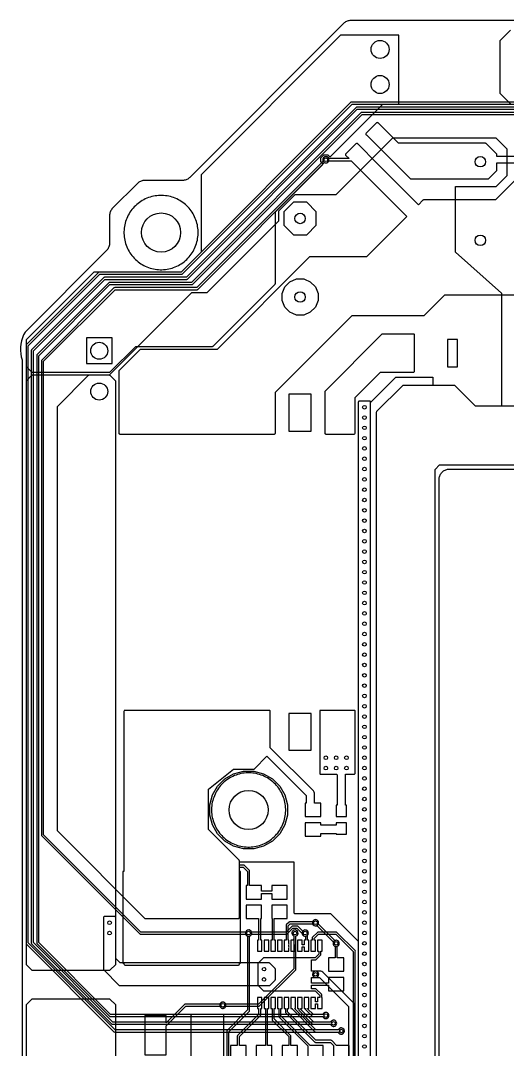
# Model space of a CAD drawing. Header units: millimetres. Extents: x -71 to 70, y -73 to 78.
# Drawn here: x -70.6 to -23.4, y -22.3 to 77.5 of the extents above; entities that cross this region are included whole.
import ezdxf

# ---------------------------------------------------------------- set-up
doc = ezdxf.new("R2010")
doc.units = ezdxf.units.MM

msp = doc.modelspace()

# ---------------------------------------------------------------- linework, layer by layer
at = {"layer": '16_copper'}
for points in [[(-21.541, 69.6), (-38.5, 69.6, 0.198912), (-38.571, 69.571), (-55.041, 53.1), (-63, 53.1, 0.198912), (-63.071, 53.071), (-70.071, 46.071, 0.198912), (-70.1, 46), (-70.1, -12, 0.198912), (-70.071, -12.071), (-61.571, -20.571, 0.198912), (-61.5, -20.6), (-39.783, -20.6, 0.949258), (-39.207, -20.43), (-39.222, -20.385, 0.68751), (-39.783, -20.4), (-61.459, -20.4), (-69.9, -11.959), (-69.9, 45.959), (-62.959, 52.9), (-55, 52.9, 0.198912), (-54.929, 52.929), (-38.459, 69.4), (-21.5, 69.4, 0.198912)], [(-21.041, 69.1), (-38, 69.1, 0.198912), (-38.071, 69.071), (-54.541, 52.6), (-62.5, 52.6, 0.198912), (-62.571, 52.571), (-69.571, 45.571, 0.198912), (-69.6, 45.5), (-69.6, -11.97, 0.198912), (-69.571, -12.04), (-61.79, -19.821, 0.198912), (-61.72, -19.85), (-40.533, -19.85), (-40.528, -19.865), (-40.507, -19.907), (-40.479, -19.945), (-40.445, -19.979), (-40.407, -20.007), (-40.365, -20.028), (-40.32, -20.043), (-40.274, -20.05), (-40.226, -20.05), (-40.18, -20.043, 1), (-40.32, -19.457), (-40.365, -19.472, 0.212719), (-40.533, -19.65), (-61.678, -19.65), (-69.4, -11.928), (-69.4, 45.459), (-62.459, 52.4), (-54.5, 52.4, 0.198912), (-54.429, 52.429), (-37.959, 68.9), (-21, 68.9, 0.198912)], [(-20.541, 68.6), (-37.5, 68.6, 0.198912), (-37.571, 68.571), (-54.041, 52.1), (-62, 52.1, 0.198912), (-62.071, 52.071), (-69.04, 45.101, 0.198912), (-69.07, 45.03), (-69.07, -11.97, 0.198912), (-69.04, -12.04), (-62.01, -19.071, 0.198912), (-61.939, -19.1), (-41.283, -19.1, 0.949258), (-40.707, -18.93), (-40.722, -18.885, 0.68751), (-41.283, -18.9), (-61.898, -18.9), (-68.87, -11.928), (-68.87, 44.989), (-61.959, 51.9), (-54, 51.9, 0.198912), (-53.929, 51.929), (-37.459, 68.4), (-20.5, 68.4, 0.198912)], [(-5.6, 40.1), (-23.9, 40.1), (-23.9, 51, 0.214226), (-23.934, 51.075), (-28.4, 55.045), (-28.4, 61.4), (-24.5, 61.4, 0.198912), (-24.429, 61.429), (-23.429, 62.429, 0.198912), (-23.4, 62.5), (-23.4, 65, 0.198912), (-23.429, 65.071), (-24.429, 66.071, 0.198912), (-24.5, 66.1), (-34.5, 66.1, 0.198912), (-34.571, 66.071), (-40.041, 60.6), (-43.97, 60.6, 0.198912), (-44.04, 60.571), (-45.571, 59.04, 0.198912), (-45.6, 58.97), (-45.6, 58.041), (-52.541, 51.1), (-54, 51.1, 0.198912), (-54.071, 51.071), (-62.041, 43.1), (-64, 43.1, 0.198912), (-64.071, 43.071), (-67.071, 40.071, 0.198912), (-67.1, 40), (-67.1, -1, 0.198912), (-67.071, -1.071), (-58.571, -9.571, 0.198912), (-58.5, -9.6), (-49.5, -9.6, 0.414214), (-49.4, -9.5), (-49.4, -4.1), (-44.1, -4.1), (-44.1, -9, 0.414214), (-44, -9.1), (-40.541, -9.1), (-37.85, -11.791), (-37.85, -29.709)], [(-36.65, -32.5), (-36.65, 40.459), (-34.209, 42.9), (-30.6, 42.9), (-30.6, 42.1), (-33.5, 42.1, 0.198912), (-33.571, 42.071), (-36.071, 39.571, 0.198912), (-36.1, 39.5), (-36.1, -32.9)], [(-30.4, -46), (-30.4, 33.959), (-29.959, 34.4), (29.959, 34.4), (30.4, 33.959), (30.4, -46.5, 0.214226)]]:
    msp.add_lwpolyline(points, format="xyb", dxfattribs=at)
for points in [[(-48.43, -11.293, 0.254132), (-48.217, -11.1), (-44.813, -11.1, 0.198912), (-44.742, -11.071), (-44.197, -10.525), (-43.803, -10.525), (-43.299, -11.029), (-43.293, -11.07, 1), (-42.707, -10.93), (-42.722, -10.885, 0.569443), (-43.234, -10.812), (-43.691, -10.354, 0.198912), (-43.762, -10.325), (-44.238, -10.325, 0.198912), (-44.309, -10.354), (-44.855, -10.9), (-48.217, -10.9, 0.707194), (-48.783, -10.9), (-58.959, -10.9), (-68.4, -1.459), (-68.4, 44.459), (-61.459, 51.4), (-53.5, 51.4, 0.198912), (-53.429, 51.429), (-41.129, 63.729, 0.949263), (-40.843, 64.257), (-40.885, 64.278, 0.68751), (-41.271, 63.871), (-53.541, 51.6), (-61.5, 51.6, 0.198912), (-61.571, 51.571), (-68.571, 44.571, 0.198912), (-68.6, 44.5), (-68.6, -1.5, 0.198912), (-68.571, -1.571), (-59.071, -11.071, 0.198912), (-59, -11.1), (-48.783, -11.1), (-48.778, -11.115), (-48.757, -11.157), (-48.729, -11.195), (-48.695, -11.229), (-48.657, -11.257), (-48.615, -11.278), (-48.57, -11.293), (-48.524, -11.3), (-48.476, -11.3)], [(-46.493, -16.099, 0.180079), (-46.429, -16.071), (-45.929, -15.571, 0.198912), (-45.9, -15.5), (-45.9, -14.5, 0.198912), (-45.929, -14.429), (-46.429, -13.929, 0.198912), (-46.5, -13.9), (-60.959, -13.9), (-61.4, -13.459), (-61.4, -9.5, 0.414214), (-61.5, -9.4), (-62.5, -9.4, 0.414214), (-62.6, -9.5), (-62.6, -14.5, 0.198912), (-62.571, -14.571), (-61.071, -16.071, 0.198912), (-61, -16.1), (-46.5, -16.1)], [(-39.93, -12.293, 1), (-40.07, -11.707), (-40.115, -11.722), (-40.129, -11.729), (-41.729, -10.129, 0.949263), (-42.257, -9.843), (-42.278, -9.885, 0.68751), (-41.871, -10.271), (-40.271, -11.871), (-40.278, -11.885), (-40.293, -11.93), (-40.3, -11.976), (-40.3, -12.024), (-40.293, -12.07), (-40.278, -12.115), (-40.257, -12.157), (-40.229, -12.195), (-40.195, -12.229), (-40.157, -12.257), (-40.115, -12.278), (-40.07, -12.293), (-40.024, -12.3), (-39.976, -12.3)], [(-50.93, -18.293, 0.254132), (-50.717, -18.1), (-47.5, -18.1, 0.198912), (-47.429, -18.071), (-43.929, -14.571, 0.198912), (-43.9, -14.5), (-43.9, -11.283, 0.949258), (-44.07, -10.707), (-44.115, -10.722, 0.68751), (-44.1, -11.283), (-44.1, -14.459), (-47.541, -17.9), (-50.717, -17.9), (-50.722, -17.885), (-50.743, -17.843), (-50.771, -17.805), (-50.805, -17.771), (-50.843, -17.743), (-50.885, -17.722), (-50.93, -17.707), (-50.976, -17.7), (-51.024, -17.7), (-51.07, -17.707), (-51.115, -17.722), (-51.157, -17.743), (-51.195, -17.771), (-51.229, -17.805), (-51.257, -17.843), (-51.278, -17.885), (-51.293, -17.93), (-51.3, -17.976), (-51.3, -18.024), (-51.293, -18.07), (-51.278, -18.115), (-51.257, -18.157), (-51.229, -18.195), (-51.195, -18.229), (-51.157, -18.257), (-51.115, -18.278), (-51.07, -18.293), (-51.024, -18.3), (-50.976, -18.3)], [(-42.488, -27.804, 0.188703), (-42.284, -27.716), (-38.284, -23.716, 0.198912), (-38.195, -23.5), (-38.195, -18, 0.198912), (-38.284, -17.784), (-41.284, -14.784, 0.198912), (-41.5, -14.695), (-42, -14.695, 0.93523), (-42.041, -15.302), (-42, -15.305), (-41.626, -15.305), (-38.805, -18.126), (-38.805, -23.374), (-42.626, -27.195), (-44.5, -27.195, 0.93523), (-44.541, -27.802), (-44.5, -27.805), (-42.5, -27.805)]]:
    msp.add_lwpolyline(points, format="xyb", close=True, dxfattribs=at)
for points in [[(-56.751, 53.348), (-56.585, 53.363), (-56.42, 53.386), (-56.257, 53.417), (-56.095, 53.455), (-55.935, 53.5), (-55.777, 53.553), (-55.622, 53.613), (-55.47, 53.68), (-55.321, 53.754), (-55.176, 53.835), (-55.034, 53.923), (-54.897, 54.017), (-54.764, 54.117), (-54.636, 54.224), (-54.513, 54.336), (-54.396, 54.453), (-54.284, 54.576), (-54.177, 54.704), (-54.077, 54.837), (-53.983, 54.974), (-53.895, 55.116), (-53.814, 55.261), (-53.74, 55.41), (-53.673, 55.562), (-53.613, 55.717), (-53.56, 55.875), (-53.515, 56.035), (-53.477, 56.197), (-53.446, 56.36), (-53.423, 56.525), (-53.408, 56.691), (-53.4, 56.857), (-53.4, 57.023), (-53.408, 57.189), (-53.423, 57.355), (-53.446, 57.52), (-53.477, 57.683), (-53.515, 57.845), (-53.56, 58.005), (-53.613, 58.163), (-53.673, 58.318), (-53.74, 58.47), (-53.814, 58.619), (-53.895, 58.764), (-53.983, 58.906), (-54.077, 59.043), (-54.177, 59.176), (-54.284, 59.304), (-54.396, 59.427), (-54.513, 59.544), (-54.636, 59.656), (-54.764, 59.763), (-54.897, 59.863), (-55.034, 59.957), (-55.176, 60.045), (-55.321, 60.126), (-55.47, 60.2), (-55.622, 60.267), (-55.777, 60.327), (-55.935, 60.38), (-56.095, 60.425), (-56.257, 60.463), (-56.42, 60.494), (-56.585, 60.517), (-56.751, 60.532), (-56.917, 60.54), (-57.083, 60.54), (-57.249, 60.532), (-57.415, 60.517), (-57.58, 60.494), (-57.743, 60.463), (-57.905, 60.425), (-58.065, 60.38), (-58.223, 60.327), (-58.378, 60.267), (-58.53, 60.2), (-58.679, 60.126), (-58.824, 60.045), (-58.966, 59.957), (-59.103, 59.863), (-59.236, 59.763), (-59.364, 59.656), (-59.487, 59.544), (-59.604, 59.427), (-59.716, 59.304), (-59.823, 59.176), (-59.923, 59.043), (-60.017, 58.906), (-60.105, 58.764), (-60.186, 58.619), (-60.26, 58.47), (-60.327, 58.318), (-60.387, 58.163), (-60.44, 58.005), (-60.485, 57.845), (-60.523, 57.683), (-60.554, 57.52), (-60.577, 57.355), (-60.592, 57.189), (-60.6, 57.023), (-60.6, 56.857), (-60.592, 56.691), (-60.577, 56.525), (-60.554, 56.36), (-60.523, 56.197), (-60.485, 56.035), (-60.44, 55.875), (-60.387, 55.717), (-60.327, 55.562), (-60.26, 55.41), (-60.186, 55.261), (-60.105, 55.116), (-60.017, 54.974), (-59.923, 54.837), (-59.823, 54.704), (-59.716, 54.576), (-59.604, 54.453), (-59.487, 54.336), (-59.364, 54.224), (-59.236, 54.117), (-59.103, 54.017), (-58.966, 53.923), (-58.824, 53.835), (-58.679, 53.754), (-58.53, 53.68), (-58.378, 53.613), (-58.223, 53.553), (-58.065, 53.5), (-57.905, 53.455), (-57.743, 53.417), (-57.58, 53.386), (-57.415, 53.363), (-57.249, 53.348), (-57.083, 53.34), (-56.917, 53.34)], [(-43.848, 48.94), (-44.216, 49.092), (-44.216, 49.092), (-44.491, 49.207), (-44.983, 49.699), (-45.25, 50.342), (-45.25, 51.038), (-44.983, 51.681), (-44.491, 52.173), (-43.848, 52.44), (-43.152, 52.44), (-43.074, 52.407), (-43.074, 52.407), (-42.509, 52.173), (-42.017, 51.681), (-41.75, 51.038), (-41.75, 50.342), (-42.017, 49.699), (-42.509, 49.207), (-43.152, 48.94)], [(-61.763, 46.718), (-64.237, 46.718), (-64.237, 44.242), (-61.763, 44.242)], [(-48.997, -2.835), (-49.957, -2.578), (-50.818, -2.081), (-51.521, -1.378), (-52.018, -0.517), (-52.275, 0.443), (-52.275, 1.437), (-52.018, 2.397), (-51.521, 3.258), (-50.818, 3.961), (-49.957, 4.458), (-48.997, 4.715), (-48.003, 4.715), (-47.043, 4.458), (-46.182, 3.961), (-45.479, 3.258), (-44.982, 2.397), (-44.725, 1.437), (-44.725, 0.443), (-44.982, -0.517), (-45.479, -1.378), (-46.182, -2.081), (-47.043, -2.578), (-48.003, -2.835)], [(-48.251, -2.652), (-48.085, -2.637), (-47.92, -2.614), (-47.757, -2.583), (-47.595, -2.545), (-47.435, -2.5), (-47.277, -2.447), (-47.122, -2.387), (-46.97, -2.32), (-46.821, -2.246), (-46.676, -2.165), (-46.534, -2.077), (-46.397, -1.983), (-46.264, -1.883), (-46.136, -1.776), (-46.013, -1.664), (-45.896, -1.547), (-45.784, -1.424), (-45.677, -1.296), (-45.577, -1.163), (-45.483, -1.026), (-45.395, -0.884), (-45.314, -0.739), (-45.24, -0.59), (-45.173, -0.438), (-45.113, -0.283), (-45.06, -0.125), (-45.015, 0.035), (-44.977, 0.197), (-44.946, 0.36), (-44.923, 0.525), (-44.908, 0.691), (-44.9, 0.857), (-44.9, 1.023), (-44.908, 1.189), (-44.923, 1.355), (-44.946, 1.52), (-44.977, 1.683), (-45.015, 1.845), (-45.06, 2.005), (-45.113, 2.163), (-45.173, 2.318), (-45.24, 2.47), (-45.314, 2.619), (-45.395, 2.764), (-45.483, 2.906), (-45.577, 3.043), (-45.677, 3.176), (-45.784, 3.304), (-45.896, 3.427), (-46.013, 3.544), (-46.136, 3.656), (-46.264, 3.763), (-46.397, 3.863), (-46.534, 3.957), (-46.676, 4.045), (-46.821, 4.126), (-46.97, 4.2), (-47.122, 4.267), (-47.277, 4.327), (-47.435, 4.38), (-47.595, 4.425), (-47.757, 4.463), (-47.92, 4.494), (-48.085, 4.517), (-48.251, 4.532), (-48.417, 4.54), (-48.583, 4.54), (-48.749, 4.532), (-48.915, 4.517), (-49.08, 4.494), (-49.243, 4.463), (-49.405, 4.425), (-49.565, 4.38), (-49.723, 4.327), (-49.878, 4.267), (-50.03, 4.2), (-50.179, 4.126), (-50.324, 4.045), (-50.466, 3.957), (-50.603, 3.863), (-50.736, 3.763), (-50.864, 3.656), (-50.987, 3.544), (-51.104, 3.427), (-51.216, 3.304), (-51.323, 3.176), (-51.423, 3.043), (-51.517, 2.906), (-51.605, 2.764), (-51.686, 2.619), (-51.76, 2.47), (-51.827, 2.318), (-51.887, 2.163), (-51.94, 2.005), (-51.985, 1.845), (-52.023, 1.683), (-52.054, 1.52), (-52.077, 1.355), (-52.092, 1.189), (-52.1, 1.023), (-52.1, 0.857), (-52.092, 0.691), (-52.077, 0.525), (-52.054, 0.36), (-52.023, 0.197), (-51.985, 0.035), (-51.94, -0.125), (-51.887, -0.283), (-51.827, -0.438), (-51.76, -0.59), (-51.686, -0.739), (-51.605, -0.884), (-51.517, -1.026), (-51.423, -1.163), (-51.323, -1.296), (-51.216, -1.424), (-51.104, -1.547), (-50.987, -1.664), (-50.864, -1.776), (-50.736, -1.883), (-50.603, -1.983), (-50.466, -2.077), (-50.324, -2.165), (-50.179, -2.246), (-50.03, -2.32), (-49.878, -2.387), (-49.723, -2.447), (-49.565, -2.5), (-49.405, -2.545), (-49.243, -2.583), (-49.08, -2.614), (-48.915, -2.637), (-48.749, -2.652), (-48.583, -2.66), (-48.417, -2.66)]]:
    msp.add_lwpolyline(points, close=True, dxfattribs=at)
at = {"layer": '1_copper'}
for points in [[(-61.993, 43.401, 0.180079), (-61.929, 43.429), (-59.459, 45.9), (-52, 45.9, 0.198912), (-51.929, 45.929), (-45.929, 51.929, 0.198912), (-45.9, 52), (-45.9, 58.959), (-41.336, 63.523, 0.414214), (-41.336, 63.664), (-41.475, 63.803), (-41.475, 64.197), (-41.197, 64.475), (-40.803, 64.475), (-40.664, 64.336, 0.414214), (-40.523, 64.336), (-35.459, 69.4), (-34, 69.4, 0.414214), (-33.9, 69.5), (-33.9, 76, 0.414214), (-34, 76.1), (-39.5, 76.1, 0.198912), (-39.571, 76.071), (-53.071, 62.571, 0.198912), (-53.1, 62.5), (-53.1, 55.041), (-55.041, 53.1), (-63.5, 53.1, 0.198912), (-63.571, 53.071), (-70.071, 46.571, 0.198912), (-70.1, 46.5), (-70.1, 44, 0.198912), (-70.071, 43.929), (-69.571, 43.429, 0.198912), (-69.5, 43.4), (-62, 43.4)], [(-38.241, 37.401, 0.388032), (-38.15, 37.5), (-38.15, 40.959), (-35.709, 43.4), (-32.5, 43.4, 0.414214), (-32.4, 43.5), (-32.4, 47, 0.414214), (-32.5, 47.1), (-35.5, 47.1, 0.198912), (-35.571, 47.071), (-41.071, 41.571, 0.198912), (-41.1, 41.5), (-41.1, 37.5, 0.414214), (-41, 37.4), (-38.25, 37.4)], [(-61.993, -14.599, 0.180079), (-61.929, -14.571), (-61.429, -14.071, 0.198912), (-61.4, -14), (-61.4, 42.5, 0.198912), (-61.429, 42.571), (-61.929, 43.071, 0.198912), (-62, 43.1), (-69.5, 43.1, 0.198912), (-69.571, 43.071), (-70.071, 42.571, 0.198912), (-70.1, 42.5), (-70.1, -14, 0.198912), (-70.071, -14.071), (-69.571, -14.571, 0.198912), (-69.5, -14.6), (-62, -14.6)], [(-36.741, -32.599, 0.388032), (-36.65, -32.5), (-36.65, 40.5, 0.414214), (-36.75, 40.6), (-37.75, 40.6, 0.414214), (-37.85, 40.5), (-37.85, -31.4), (-70, -31.4, 0.414214), (-70.1, -31.5), (-70.1, -32.5, 0.414214), (-70, -32.6), (-36.75, -32.6)], [(-49.491, -14.099, 0.388032), (-49.4, -14), (-49.4, -13.905), (-49.285, -13.905), (-49.285, -5.015), (-49.4, -5.015), (-49.4, -4.6), (-49.041, -4.6), (-48.6, -5.041), (-48.6, -6.4), (-48.75, -6.4), (-48.75, -7.7), (-47.25, -7.7), (-47.25, -7.15), (-46.25, -7.15), (-46.25, -7.7), (-44.75, -7.7), (-44.75, -6.4), (-46.25, -6.4), (-46.25, -6.95), (-47.25, -6.95), (-47.25, -6.4), (-48.4, -6.4), (-48.4, -5, 0.198912), (-48.429, -4.929), (-48.929, -4.429, 0.198912), (-49, -4.4), (-49.4, -4.4), (-49.4, -4, 0.198912), (-49.429, -3.929), (-52.4, -0.959), (-52.4, 2.952), (-49.965, 4.9), (-48, 4.9, 0.198912), (-47.929, 4.929), (-46.717, 6.142), (-42.906, 2.332), (-42.906, 1.6), (-43, 1.6), (-43, 0.3), (-41.5, 0.3), (-41.5, 1.6), (-42.094, 1.6), (-42.094, 2.5, 0.198912), (-42.213, 2.787), (-46.4, 6.975), (-46.4, 10.5, 0.414214), (-46.5, 10.6), (-60.5, 10.6, 0.414214), (-60.6, 10.5), (-60.6, -5.015), (-60.715, -5.015), (-60.715, -13.905), (-60.6, -13.905), (-60.6, -14, 0.414214), (-60.5, -14.1), (-49.5, -14.1)], [(-39, 1.4), (-39.094, 1.4), (-39.094, 4.4), (-38.25, 4.4, 0.414214), (-38.15, 4.5), (-38.15, 10.5, 0.414214), (-38.25, 10.6), (-41.5, 10.6, 0.414214), (-41.6, 10.5), (-41.6, 4.5, 0.414214), (-41.5, 4.4), (-39.975, 4.4), (-39.906, 4.332), (-39.906, 1.4), (-40, 1.4), (-40, 0.3), (-39, 0.3)], [(-44.6, -12.44, 0.374659), (-44.6, -12.309), (-44.6, -12.14, 0.375649), (-44.6, -12.009), (-44.6, -11.7), (-44.65, -11.7), (-44.65, -10.291), (-44.459, -10.1), (-42.283, -10.1, 0.949258), (-41.707, -9.93), (-41.722, -9.885, 0.68751), (-42.283, -9.9), (-44.5, -9.9, 0.198912), (-44.571, -9.929), (-44.821, -10.179, 0.198912), (-44.85, -10.25), (-44.85, -11.7), (-45.05, -11.7), (-45.05, -12.75), (-44.6, -12.75)], [(-43.95, -12.14, 0.180806), (-43.925, -12.075), (-43.925, -11.626, 0.118349), (-43.901, -11.575), (-43.9, -11.567, 0.013798), (-43.9, -11.561), (-43.9, -11.283, 0.949258), (-44.07, -10.707), (-44.115, -10.722, 0.68751), (-44.1, -11.283), (-44.1, -11.521, 0.180806), (-44.125, -11.586), (-44.125, -11.7), (-44.4, -11.7), (-44.4, -12.75), (-43.95, -12.75)], [(-43.3, -12.325), (-43.1, -12.325), (-43.1, -12.75), (-42.65, -12.75), (-42.65, -11.7), (-42.775, -11.7), (-42.775, -11.199), (-42.771, -11.195, 1), (-43.229, -10.805), (-43.257, -10.843, 0.614404), (-42.975, -11.3), (-42.975, -11.7), (-43.1, -11.7), (-43.1, -12.125), (-43.3, -12.125), (-43.3, -11.7), (-43.75, -11.7), (-43.75, -12.75), (-43.3, -12.75)], [(-47.007, -13.401, 0.180079), (-47.071, -13.429), (-47.571, -13.929, 0.198912), (-47.6, -14), (-47.6, -16, 0.198912), (-47.571, -16.071), (-47.071, -16.571, 0.198912), (-47, -16.6), (-42.041, -16.6), (-41.6, -17.041), (-41.6, -17.25), (-41.8, -17.25), (-41.8, -17.675), (-42, -17.675), (-42, -17.25), (-42.45, -17.25), (-42.45, -18.3), (-42, -18.3), (-42, -17.875), (-41.8, -17.875), (-41.8, -18.3), (-41.35, -18.3), (-41.35, -17.25), (-41.4, -17.25), (-41.4, -17, 0.198912), (-41.429, -16.929), (-41.929, -16.429, 0.198912), (-42, -16.4), (-42.4, -16.4), (-42.4, -16.05), (-40.75, -16.05), (-40.75, -16.6), (-39.25, -16.6), (-39.25, -15.3), (-40.75, -15.3), (-40.75, -15.85), (-42.4, -15.85), (-42.4, -15.305), (-42, -15.305, 1), (-42, -14.695), (-42.4, -14.695), (-42.4, -13.6), (-42, -13.6, 0.198912), (-41.929, -13.571), (-41.504, -13.146, 0.198912), (-41.475, -13.075), (-41.475, -12.75), (-41.35, -12.75), (-41.35, -11.7), (-41.8, -11.7), (-41.8, -12.75), (-41.675, -12.75), (-41.675, -13.034), (-42.041, -13.4), (-47, -13.4)], [(-39.25, -13.4), (-39.9, -13.4), (-39.9, -12.283, 0.949258), (-40.07, -11.707), (-40.115, -11.722, 0.68751), (-40.1, -12.283), (-40.1, -13.4), (-40.75, -13.4), (-40.75, -14.7), (-39.25, -14.7)], [(-56.499, -19.99), (-54.609, -18.1), (-51.283, -18.1, 0.949258), (-50.707, -17.93), (-50.722, -17.885, 0.68751), (-51.283, -17.9), (-54.65, -17.9, 0.198912), (-54.721, -17.929), (-56.499, -19.707), (-56.499, -18.985), (-58.581, -18.985), (-58.581, -22.795), (-56.499, -22.795)], [(-48.75, -21.9), (-49.4, -21.9), (-49.4, -21.041), (-47.354, -18.996, 0.198912), (-47.325, -18.925), (-47.325, -18.3), (-47.2, -18.3), (-47.2, -17.25), (-47.65, -17.25), (-47.65, -18.3), (-47.525, -18.3), (-47.525, -18.884), (-49.571, -20.929, 0.198912), (-49.6, -21), (-49.6, -21.9), (-50.25, -21.9), (-50.25, -23.2), (-48.75, -23.2)], [(-43.75, -21.9), (-44.4, -21.9), (-44.4, -21, 0.198912), (-44.429, -20.929), (-46.025, -19.334), (-46.025, -18.3), (-45.9, -18.3), (-45.9, -17.25), (-46.35, -17.25), (-46.35, -18.3), (-46.225, -18.3), (-46.225, -19.375, 0.198912), (-46.196, -19.446), (-44.6, -21.041), (-44.6, -21.9), (-45.25, -21.9), (-45.25, -23.2), (-43.75, -23.2)], [(-41.25, -21.9), (-42.509, -21.9), (-45.375, -19.034), (-45.375, -18.3), (-45.25, -18.3), (-45.25, -17.25), (-45.7, -17.25), (-45.7, -18.3), (-45.575, -18.3), (-45.575, -19.075, 0.198912), (-45.546, -19.146), (-42.75, -21.941), (-42.75, -23.2), (-41.25, -23.2)], [(-38.75, -21.9), (-39.959, -21.9), (-40.429, -21.429, 0.198912), (-40.5, -21.4), (-41.959, -21.4), (-44.725, -18.634), (-44.725, -18.3), (-44.6, -18.3), (-44.6, -17.25), (-45.05, -17.25), (-45.05, -18.3), (-44.925, -18.3), (-44.925, -18.675, 0.198912), (-44.896, -18.746), (-42.071, -21.571, 0.198912), (-42, -21.6), (-40.541, -21.6), (-40.241, -21.9), (-40.25, -21.9), (-40.25, -23.2), (-38.75, -23.2)], [(-39.43, -20.793, 1), (-39.57, -20.207), (-39.615, -20.222, 0.212719), (-39.783, -20.4), (-41.959, -20.4), (-44.059, -18.3), (-43.95, -18.3), (-43.95, -17.25), (-44.4, -17.25), (-44.4, -18.3), (-44.275, -18.3, 0.263447), (-44.246, -18.396), (-42.071, -20.571, 0.198912), (-42, -20.6), (-39.783, -20.6), (-39.778, -20.615), (-39.757, -20.657), (-39.729, -20.695), (-39.695, -20.729), (-39.657, -20.757), (-39.615, -20.778), (-39.57, -20.793), (-39.524, -20.8), (-39.476, -20.8)], [(-40.18, -20.043, 1), (-40.32, -19.457), (-40.365, -19.472, 0.212719), (-40.533, -19.65), (-42.178, -19.65), (-43.425, -18.403), (-43.425, -18.3), (-43.3, -18.3), (-43.3, -17.25), (-43.75, -17.25), (-43.75, -18.3), (-43.625, -18.3), (-43.625, -18.445, 0.198912), (-43.596, -18.515), (-42.29, -19.821, 0.198912), (-42.22, -19.85), (-40.533, -19.85), (-40.528, -19.865), (-40.507, -19.907), (-40.479, -19.945), (-40.445, -19.979), (-40.407, -20.007), (-40.365, -20.028), (-40.32, -20.043), (-40.274, -20.05), (-40.226, -20.05)], [(-40.93, -19.293, 1), (-41.07, -18.707), (-41.115, -18.722, 0.212719), (-41.283, -18.9), (-42.209, -18.9), (-42.775, -18.334), (-42.775, -18.3), (-42.65, -18.3), (-42.65, -17.25), (-43.1, -17.25), (-43.1, -18.3), (-42.975, -18.3), (-42.975, -18.375, 0.198912), (-42.946, -18.446), (-42.321, -19.071, 0.198912), (-42.25, -19.1), (-41.283, -19.1), (-41.278, -19.115), (-41.257, -19.157), (-41.229, -19.195), (-41.195, -19.229), (-41.157, -19.257), (-41.115, -19.278), (-41.07, -19.293), (-41.024, -19.3), (-40.976, -19.3)]]:
    msp.add_lwpolyline(points, format="xyb", close=True, dxfattribs=at)
for points in [[(-23.071, 76.571), (-24.071, 75.571, 0.198912), (-24.1, 75.5), (-24.1, 70.5, 0.198912), (-24.071, 70.429), (-23.071, 69.429, 0.198912)], [(-15.571, 69.071), (-24.541, 60.1), (-31.5, 60.1), (-31.507, 60.099, 0.180079), (-31.571, 60.071), (-32, 59.641), (-35.975, 63.616), (-35.97, 63.621), (-37.879, 65.53, -0.007693), (-37.884, 65.525), (-37.929, 65.571, 0.414214), (-38.071, 65.571), (-39.071, 64.571, 0.414214), (-39.071, 64.429), (-38.751, 64.11), (-40.72, 64.11, 0.932688), (-41.293, 63.93), (-41.278, 63.885, 0.700555), (-40.714, 63.91), (-38.551, 63.91), (-33.141, 58.5), (-37.041, 54.6), (-42.5, 54.6, 0.198912), (-42.571, 54.571), (-51.541, 45.6), (-59, 45.6, 0.198912), (-59.071, 45.571), (-61.071, 43.571, 0.198912), (-61.1, 43.5), (-61.1, 37.5, 0.414214), (-61, 37.4), (-46, 37.4, 0.414214), (-45.9, 37.5), (-45.9, 41.459), (-38.459, 48.9), (-31.5, 48.9, 0.198912), (-31.429, 48.929), (-29.459, 50.9), (-5, 50.9, 0.414214)], [(-22.626, 64.305), (-24.4, 64.305), (-24.4, 64.5, 0.198912), (-24.429, 64.571), (-25.429, 65.571, 0.198912), (-25.5, 65.6), (-33.959, 65.6), (-35.929, 67.571, 0.414214), (-36.071, 67.571), (-37.071, 66.571, 0.582863), (-37.03, 66.379), (-35.121, 64.47), (-35.116, 64.475), (-32.821, 62.179, 0.198912), (-32.75, 62.15), (-25.25, 62.15), (-25.243, 62.151, 0.180079), (-25.179, 62.179), (-24.429, 62.929, 0.198912), (-24.4, 63), (-24.4, 63.695), (-22.5, 63.695, 0.198912)], [(-15.041, 40.1), (-26.459, 40.1), (-28.429, 42.071, 0.198912), (-28.5, 42.1), (-33.5, 42.1, 0.198912), (-33.571, 42.071), (-36.071, 39.571, 0.198912), (-36.1, 39.5), (-36.1, -32.9)], [(-30.4, -46), (-30.4, 33.959), (-29.959, 34.4), (29.959, 34.4), (30.4, 33.959), (30.4, -46.5, 0.214226)], [(-50.425, -23.272), (-50.425, -20.566), (-48.429, -18.571, 0.198912), (-48.4, -18.5), (-48.4, -11.283, 0.949258), (-48.57, -10.707), (-48.615, -10.722, 0.68751), (-48.6, -11.283), (-48.6, -18.459), (-50.596, -20.454, 0.198912), (-50.625, -20.525), (-50.625, -23.314, 0.310849)], [(-38.15, -29.25), (-38.15, -12.84, 0.393884), (-38.154, -12.704), (-39.929, -10.929, 0.198912), (-40, -10.9), (-41.75, -10.9, 0.198912), (-41.821, -10.929), (-42.296, -11.404, 0.198912), (-42.325, -11.475), (-42.325, -11.7), (-42.45, -11.7), (-42.45, -12.75), (-42, -12.75), (-42, -11.7), (-42.125, -11.7), (-42.125, -11.516), (-41.709, -11.1), (-40.041, -11.1), (-38.349, -12.792, 0.020127), (-38.35, -12.8), (-38.35, -29.209)], [(-61.4, -22.959), (-61.4, -18, 0.198912), (-61.429, -17.929), (-61.929, -17.429, 0.198912), (-62, -17.4), (-69.5, -17.4, 0.198912), (-69.571, -17.429), (-70.071, -17.929, 0.198912), (-70.1, -18), (-70.1, -29.5, 0.198912)], [(-50.9, -29.9), (-50.9, -19, 0.414214), (-51, -18.9), (-54, -18.9, 0.414214), (-54.1, -19), (-54.1, -23.4)]]:
    msp.add_lwpolyline(points, format="xyb", dxfattribs=at)
for points in [[(-56.751, 53.348), (-56.585, 53.363), (-56.42, 53.386), (-56.257, 53.417), (-56.095, 53.455), (-55.935, 53.5), (-55.777, 53.553), (-55.622, 53.613), (-55.47, 53.68), (-55.321, 53.754), (-55.176, 53.835), (-55.034, 53.923), (-54.897, 54.017), (-54.764, 54.117), (-54.636, 54.224), (-54.513, 54.336), (-54.396, 54.453), (-54.284, 54.576), (-54.177, 54.704), (-54.077, 54.837), (-53.983, 54.974), (-53.895, 55.116), (-53.814, 55.261), (-53.74, 55.41), (-53.673, 55.562), (-53.613, 55.717), (-53.56, 55.875), (-53.515, 56.035), (-53.477, 56.197), (-53.446, 56.36), (-53.423, 56.525), (-53.408, 56.691), (-53.4, 56.857), (-53.4, 57.023), (-53.408, 57.189), (-53.423, 57.355), (-53.446, 57.52), (-53.477, 57.683), (-53.515, 57.845), (-53.56, 58.005), (-53.613, 58.163), (-53.673, 58.318), (-53.74, 58.47), (-53.814, 58.619), (-53.895, 58.764), (-53.983, 58.906), (-54.077, 59.043), (-54.177, 59.176), (-54.284, 59.304), (-54.396, 59.427), (-54.513, 59.544), (-54.636, 59.656), (-54.764, 59.763), (-54.897, 59.863), (-55.034, 59.957), (-55.176, 60.045), (-55.321, 60.126), (-55.47, 60.2), (-55.622, 60.267), (-55.777, 60.327), (-55.935, 60.38), (-56.095, 60.425), (-56.257, 60.463), (-56.42, 60.494), (-56.585, 60.517), (-56.751, 60.532), (-56.917, 60.54), (-57.083, 60.54), (-57.249, 60.532), (-57.415, 60.517), (-57.58, 60.494), (-57.743, 60.463), (-57.905, 60.425), (-58.065, 60.38), (-58.223, 60.327), (-58.378, 60.267), (-58.53, 60.2), (-58.679, 60.126), (-58.824, 60.045), (-58.966, 59.957), (-59.103, 59.863), (-59.236, 59.763), (-59.364, 59.656), (-59.487, 59.544), (-59.604, 59.427), (-59.716, 59.304), (-59.823, 59.176), (-59.923, 59.043), (-60.017, 58.906), (-60.105, 58.764), (-60.186, 58.619), (-60.26, 58.47), (-60.327, 58.318), (-60.387, 58.163), (-60.44, 58.005), (-60.485, 57.845), (-60.523, 57.683), (-60.554, 57.52), (-60.577, 57.355), (-60.592, 57.189), (-60.6, 57.023), (-60.6, 56.857), (-60.592, 56.691), (-60.577, 56.525), (-60.554, 56.36), (-60.523, 56.197), (-60.485, 56.035), (-60.44, 55.875), (-60.387, 55.717), (-60.327, 55.562), (-60.26, 55.41), (-60.186, 55.261), (-60.105, 55.116), (-60.017, 54.974), (-59.923, 54.837), (-59.823, 54.704), (-59.716, 54.576), (-59.604, 54.453), (-59.487, 54.336), (-59.364, 54.224), (-59.236, 54.117), (-59.103, 54.017), (-58.966, 53.923), (-58.824, 53.835), (-58.679, 53.754), (-58.53, 53.68), (-58.378, 53.613), (-58.223, 53.553), (-58.065, 53.5), (-57.905, 53.455), (-57.743, 53.417), (-57.58, 53.386), (-57.415, 53.363), (-57.249, 53.348), (-57.083, 53.34), (-56.917, 53.34)], [(-41.925, 57.658), (-41.925, 58.962), (-42.848, 59.885), (-44.152, 59.885), (-45.075, 58.962), (-45.075, 57.658), (-44.152, 56.735), (-42.848, 56.735)], [(-28.213, 46.558), (-29.187, 46.558), (-29.187, 43.924), (-28.213, 43.924)], [(-42.414, 41.256), (-44.586, 41.256), (-44.586, 37.694), (-42.414, 37.694)], [(-42.414, 10.306), (-44.586, 10.306), (-44.586, 6.744), (-42.414, 6.744)], [(-48.251, -2.652), (-48.085, -2.637), (-47.92, -2.614), (-47.757, -2.583), (-47.595, -2.545), (-47.435, -2.5), (-47.277, -2.447), (-47.122, -2.387), (-46.97, -2.32), (-46.821, -2.246), (-46.676, -2.165), (-46.534, -2.077), (-46.397, -1.983), (-46.264, -1.883), (-46.136, -1.776), (-46.013, -1.664), (-45.896, -1.547), (-45.784, -1.424), (-45.677, -1.296), (-45.577, -1.163), (-45.483, -1.026), (-45.395, -0.884), (-45.314, -0.739), (-45.24, -0.59), (-45.173, -0.438), (-45.113, -0.283), (-45.06, -0.125), (-45.015, 0.035), (-44.977, 0.197), (-44.946, 0.36), (-44.923, 0.525), (-44.908, 0.691), (-44.9, 0.857), (-44.9, 1.023), (-44.908, 1.189), (-44.923, 1.355), (-44.946, 1.52), (-44.977, 1.683), (-45.015, 1.845), (-45.06, 2.005), (-45.113, 2.163), (-45.173, 2.318), (-45.24, 2.47), (-45.314, 2.619), (-45.395, 2.764), (-45.483, 2.906), (-45.577, 3.043), (-45.677, 3.176), (-45.784, 3.304), (-45.896, 3.427), (-46.013, 3.544), (-46.136, 3.656), (-46.264, 3.763), (-46.397, 3.863), (-46.534, 3.957), (-46.676, 4.045), (-46.821, 4.126), (-46.97, 4.2), (-47.122, 4.267), (-47.277, 4.327), (-47.435, 4.38), (-47.595, 4.425), (-47.757, 4.463), (-47.92, 4.494), (-48.085, 4.517), (-48.251, 4.532), (-48.417, 4.54), (-48.583, 4.54), (-48.749, 4.532), (-48.915, 4.517), (-49.08, 4.494), (-49.243, 4.463), (-49.405, 4.425), (-49.565, 4.38), (-49.723, 4.327), (-49.878, 4.267), (-50.03, 4.2), (-50.179, 4.126), (-50.324, 4.045), (-50.466, 3.957), (-50.603, 3.863), (-50.736, 3.763), (-50.864, 3.656), (-50.987, 3.544), (-51.104, 3.427), (-51.216, 3.304), (-51.323, 3.176), (-51.423, 3.043), (-51.517, 2.906), (-51.605, 2.764), (-51.686, 2.619), (-51.76, 2.47), (-51.827, 2.318), (-51.887, 2.163), (-51.94, 2.005), (-51.985, 1.845), (-52.023, 1.683), (-52.054, 1.52), (-52.077, 1.355), (-52.092, 1.189), (-52.1, 1.023), (-52.1, 0.857), (-52.092, 0.691), (-52.077, 0.525), (-52.054, 0.36), (-52.023, 0.197), (-51.985, 0.035), (-51.94, -0.125), (-51.887, -0.283), (-51.827, -0.438), (-51.76, -0.59), (-51.686, -0.739), (-51.605, -0.884), (-51.517, -1.026), (-51.423, -1.163), (-51.323, -1.296), (-51.216, -1.424), (-51.104, -1.547), (-50.987, -1.664), (-50.864, -1.776), (-50.736, -1.883), (-50.603, -1.983), (-50.466, -2.077), (-50.324, -2.165), (-50.179, -2.246), (-50.03, -2.32), (-49.878, -2.387), (-49.723, -2.447), (-49.565, -2.5), (-49.405, -2.545), (-49.243, -2.583), (-49.08, -2.614), (-48.915, -2.637), (-48.749, -2.652), (-48.583, -2.66), (-48.417, -2.66)], [(-41.5, -1.356), (-40, -1.356), (-40, -1.4), (-39, -1.4), (-39, -0.3), (-40, -0.3), (-40, -0.544), (-41.5, -0.544), (-41.5, -0.3), (-43, -0.3), (-43, -1.6), (-41.5, -1.6)], [(-47.2, -11.7), (-47.325, -11.7), (-47.325, -9.6), (-47.25, -9.6), (-47.25, -8.3), (-48.75, -8.3), (-48.75, -9.6), (-47.525, -9.6), (-47.525, -11.7), (-47.65, -11.7), (-47.65, -12.75), (-47.2, -12.75)], [(-45.9, -11.7), (-46.025, -11.7), (-46.025, -9.616), (-46.009, -9.6), (-44.75, -9.6), (-44.75, -8.3), (-46.25, -8.3), (-46.25, -9.6), (-46.225, -9.6), (-46.225, -11.7), (-46.35, -11.7), (-46.35, -12.75), (-45.9, -12.75)], [(-46.55, -11.7), (-47, -11.7), (-47, -12.75), (-46.55, -12.75)], [(-45.25, -11.7), (-45.7, -11.7), (-45.7, -12.75), (-45.25, -12.75)], [(-46.25, -21.9), (-46.675, -21.9), (-46.675, -18.3), (-46.55, -18.3), (-46.55, -17.25), (-47, -17.25), (-47, -18.3), (-46.875, -18.3), (-46.875, -21.9), (-47.75, -21.9), (-47.75, -23.2), (-46.25, -23.2)]]:
    msp.add_lwpolyline(points, close=True, dxfattribs=at)
at = {"layer": 'drills_PTH'}
for centre, radius in [((-35.735, 74.7), 0.875), ((-35.735, 71.3), 0.875), ((-26, 63.81), 0.508), ((-43.5, 58.31), 0.508), ((-26, 56.19), 0.508), ((-43.5, 50.69), 0.508), ((-63, 45.48), 0.825), ((-63, 41.52), 0.825)]:
    msp.add_circle(centre, radius, dxfattribs=at)
at = {"layer": 'drills_via_1_16'}
for centre, radius in [((-41, 64), 0.175), ((-57, 56.94), 1.9), ((-37.25, 40), 0.175), ((-37.25, 39), 0.175), ((-37.25, 38), 0.175), ((-37.25, 37), 0.175), ((-37.25, 36), 0.175), ((-37.25, 35), 0.175), ((-37.25, 34), 0.175), ((-37.25, 33), 0.175), ((-37.25, 32), 0.175), ((-37.25, 31), 0.175), ((-37.25, 30), 0.175), ((-37.25, 29), 0.175), ((-37.25, 28), 0.175), ((-37.25, 27), 0.175), ((-37.25, 26), 0.175), ((-37.25, 25), 0.175), ((-37.25, 24), 0.175), ((-37.25, 23), 0.175), ((-37.25, 22), 0.175), ((-37.25, 21), 0.175), ((-37.25, 20), 0.175), ((-37.25, 19), 0.175), ((-37.25, 18), 0.175), ((-37.25, 17), 0.175), ((-37.25, 16), 0.175), ((-37.25, 15), 0.175), ((-37.25, 14), 0.175), ((-37.25, 13), 0.175), ((-37.25, 12), 0.175), ((-37.25, 11), 0.175), ((-37.25, 10), 0.175), ((-37.25, 9), 0.175), ((-37.25, 8), 0.175), ((-37.25, 7), 0.175), ((-41, 6), 0.175), ((-40, 6), 0.175), ((-39, 6), 0.175), ((-37.25, 6), 0.175), ((-41, 5), 0.175), ((-40, 5), 0.175), ((-39, 5), 0.175), ((-37.25, 5), 0.175), ((-37.25, 4), 0.175), ((-37.25, 3), 0.175), ((-48.5, 0.94), 1.9), ((-37.25, 2), 0.175), ((-37.25, 1), 0.175), ((-37.25, 0), 0.175), ((-37.25, -1), 0.175), ((-37.25, -2), 0.175), ((-37.25, -3), 0.175), ((-37.25, -4), 0.175), ((-37.25, -5), 0.175), ((-37.25, -6), 0.175), ((-37.25, -7), 0.175), ((-37.25, -8), 0.175), ((-37.25, -9), 0.175), ((-62, -10), 0.175), ((-42, -10), 0.175), ((-37.25, -10), 0.175), ((-62, -11), 0.175), ((-48.5, -11), 0.175), ((-44, -11), 0.175), ((-43, -11), 0.175), ((-37.25, -11), 0.175), ((-40, -12), 0.175), ((-37.25, -12), 0.175), ((-37.25, -13), 0.175), ((-37.25, -14), 0.175), ((-47, -14.5), 0.175), ((-42, -15), 0.175), ((-37.25, -15), 0.175), ((-47, -15.5), 0.175), ((-37.25, -16), 0.175), ((-37.25, -17), 0.175), ((-51, -18), 0.175), ((-37.25, -18), 0.175), ((-41, -19), 0.175), ((-37.25, -19), 0.175), ((-40.25, -19.75), 0.175), ((-37.25, -20), 0.175), ((-39.5, -20.5), 0.175), ((-37.25, -21), 0.175), ((-37.25, -22), 0.175)]:
    msp.add_circle(centre, radius, dxfattribs=at)
at = {"layer": 'outline'}
for points in [[(38.586, 77.5), (-38.586, 77.5), (-38.673, 77.496), (-38.759, 77.485), (-38.845, 77.466), (-38.928, 77.44), (-39.008, 77.406), (-39.086, 77.366), (-39.159, 77.319), (-39.229, 77.266), (-39.293, 77.207), (-54.207, 62.293), (-54.271, 62.234), (-54.341, 62.181), (-54.414, 62.134), (-54.492, 62.094), (-54.572, 62.06), (-54.655, 62.034), (-54.741, 62.015), (-54.827, 62.004), (-54.914, 62), (-58.586, 62), (-58.673, 61.996), (-58.759, 61.985), (-58.845, 61.966), (-58.928, 61.94), (-59.008, 61.906), (-59.086, 61.866), (-59.159, 61.819), (-59.229, 61.766), (-59.293, 61.707), (-61.707, 59.293), (-61.766, 59.229), (-61.819, 59.159), (-61.866, 59.086), (-61.906, 59.008), (-61.94, 58.928), (-61.966, 58.845), (-61.985, 58.759), (-61.996, 58.673), (-62, 58.586), (-62, 55.914), (-62.004, 55.827), (-62.015, 55.741), (-62.034, 55.655), (-62.06, 55.572), (-62.094, 55.492), (-62.134, 55.414), (-62.181, 55.341), (-62.234, 55.271), (-62.293, 55.207), (-70.207, 47.293), (-70.344, 47.014), (-70.456, 46.725), (-70.543, 46.427), (-70.603, 46.122), (-70.636, 45.814), (-70.642, 45.504), (-70.622, 45.194), (-70.574, 44.887), (-70.5, 44.586), (-70.5, -41)], [(-30, -59.5), (-30, 33), (-29.996, 33.087), (-29.985, 33.174), (-29.966, 33.259), (-29.94, 33.342), (-29.906, 33.423), (-29.866, 33.5), (-29.819, 33.574), (-29.766, 33.643), (-29.707, 33.707), (-29.643, 33.766), (-29.574, 33.819), (-29.5, 33.866), (-29.423, 33.906), (-29.342, 33.94), (-29.259, 33.966), (-29.174, 33.985), (-29.087, 33.996), (-29, 34), (29, 34)]]:
    msp.add_lwpolyline(points, dxfattribs=at)

doc.saveas('drawing.dxf')
